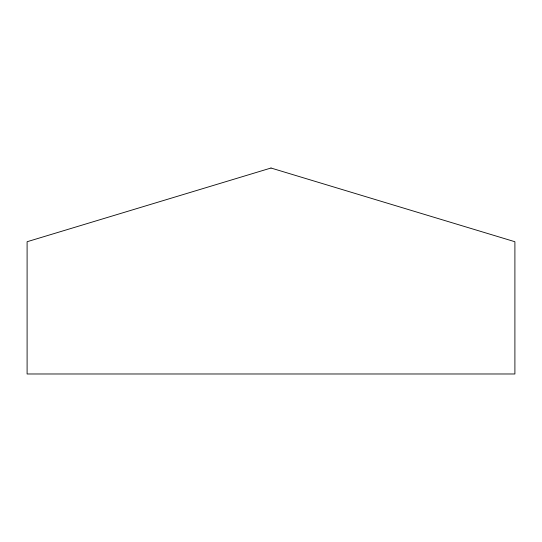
<?xml version="1.0" encoding="UTF-8"?>
<svg xmlns="http://www.w3.org/2000/svg" width="542" height="542" viewBox="0 0 542 542"><rect width="100%" height="100%" fill="white"/><g stroke="black" fill="none" stroke-linecap="round" stroke-linejoin="round"><path stroke-width="0.81" d="M271 168.02L27.1 241.732L27.1 373.98L514.9 373.98L514.9 241.732L271 168.02"/></g></svg>
